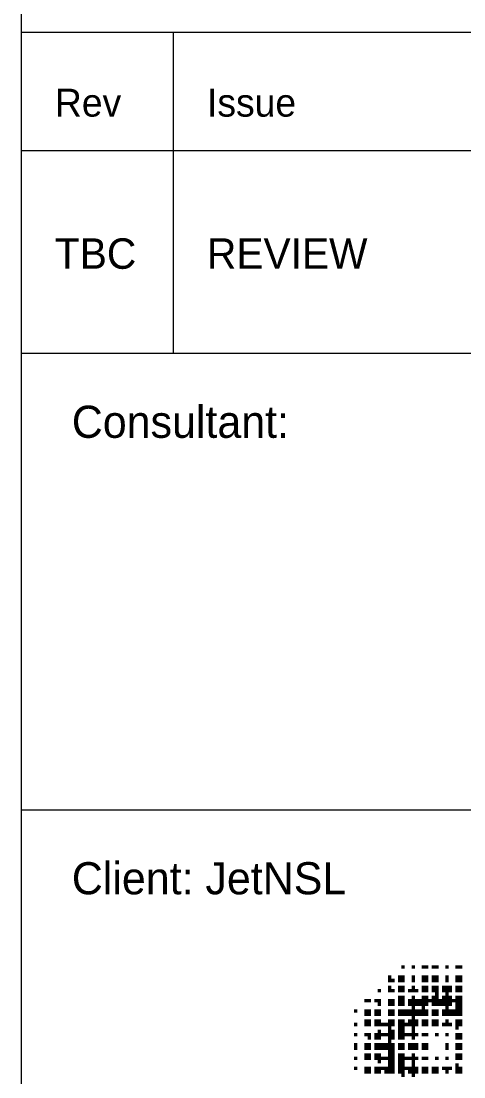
# Paper-space layout '03 Survey and Location' of a CAD drawing. Header units: millimetres. Extents: x 5 to 415, y 7 to 290.
# Drawn here: x 342 to 368.2, y 69.2 to 131.7 of the extents above; entities that cross this region are included whole.
import ezdxf

# ---------------------------------------------------------------- set-up
doc = ezdxf.new("R2010")
doc.units = ezdxf.units.MM
for name, color, linetype in [('BRANDING', 7, 'Continuous'), ('SHEET', 7, 'Continuous'), ('TEXT', 7, 'Continuous')]:
    doc.layers.add(name, color=color, linetype=linetype)

# ---------------------------------------------------------------- blocks, each defined once
blk = doc.blocks.new('SHEET_03')
at = {"layer": 'BRANDING'}
for points in [[(364.5, 75.8), (364.7, 75.8), (364.5, 75.6), (364.7, 75.6)], [(365.1, 75.8), (365.3, 75.8), (365.1, 75.6), (365.3, 75.6)], [(365.7, 75.8), (365.9, 75.8), (365.7, 75.6), (365.9, 75.6)], [(365.9, 75.8), (366.1, 75.8), (365.9, 75.6), (366.1, 75.6)], [(366.3, 75.8), (366.5, 75.8), (366.3, 75.6), (366.5, 75.6)], [(366.5, 75.8), (366.7, 75.8), (366.5, 75.6), (366.7, 75.6)], [(367.1, 75.8), (367.3, 75.8), (367.1, 75.6), (367.3, 75.6)], [(367.7, 75.8), (368.1, 75.8), (367.7, 75.6), (368.1, 75.6)], [(363.7, 75.2), (363.9, 75.2), (363.7, 75), (363.9, 75)], [(363.7, 75), (364.1, 75), (363.7, 74.8), (364.1, 74.8)], [(364.3, 75.2), (364.5, 75.2), (364.3, 75), (364.5, 75)], [(364.3, 75), (364.5, 75), (364.3, 74.8), (364.5, 74.8)], [(364.5, 75.2), (364.7, 75.2), (364.5, 75), (364.7, 75)], [(364.5, 75), (364.7, 75), (364.5, 74.8), (364.7, 74.8)], [(365.1, 75.2), (365.3, 75.2), (365.1, 75), (365.3, 75)], [(365.1, 75), (365.3, 75), (365.1, 74.8), (365.3, 74.8)], [(365.7, 75.2), (365.9, 75.2), (365.7, 75), (365.9, 75)], [(365.7, 75), (365.9, 75), (365.7, 74.8), (365.9, 74.8)], [(365.9, 75.2), (366.1, 75.2), (365.9, 75), (366.1, 75)], [(365.9, 75), (366.1, 75), (365.9, 74.8), (366.1, 74.8)], [(366.3, 75.2), (366.5, 75.2), (366.3, 75), (366.5, 75)], [(366.3, 75), (366.5, 75), (366.3, 74.8), (366.5, 74.8)], [(366.5, 75.2), (366.7, 75.2), (366.5, 75), (366.7, 75)], [(366.5, 75), (366.7, 75), (366.5, 74.8), (366.7, 74.8)], [(367.1, 75.2), (367.3, 75.2), (367.1, 75), (367.3, 75)], [(367.1, 75), (367.3, 75), (367.1, 74.8), (367.3, 74.8)], [(367.7, 75.2), (367.9, 75.2), (367.7, 75), (367.9, 75)], [(367.7, 75), (367.9, 75), (367.7, 74.8), (367.9, 74.8)], [(367.9, 75.2), (368.1, 75.2), (367.9, 75), (368.1, 75)], [(367.9, 75), (368.1, 75), (367.9, 74.8), (368.1, 74.8)], [(363.1, 74.4), (363.3, 74.4), (363.1, 74.2), (363.3, 74.2)], [(363.7, 74.6), (363.9, 74.6), (363.7, 74.4), (363.9, 74.4)], [(363.7, 74.4), (363.9, 74.4), (363.7, 74.2), (363.9, 74.2)], [(363.9, 74.4), (364.1, 74.4), (363.9, 74.2), (364.1, 74.2)], [(364.3, 74.6), (364.5, 74.6), (364.3, 74.4), (364.5, 74.4)], [(364.3, 74.4), (364.5, 74.4), (364.3, 74.2), (364.5, 74.2)], [(364.5, 74.6), (364.7, 74.6), (364.5, 74.4), (364.7, 74.4)], [(364.5, 74.4), (364.7, 74.4), (364.5, 74.2), (364.7, 74.2)], [(364.9, 74.4), (365.1, 74.4), (364.9, 74.2), (365.1, 74.2)], [(365.1, 74.6), (365.3, 74.6), (365.1, 74.4), (365.3, 74.4)], [(365.1, 74.4), (365.3, 74.4), (365.1, 74.2), (365.3, 74.2)], [(365.3, 74.4), (365.5, 74.4), (365.3, 74.2), (365.5, 74.2)], [(365.7, 74.6), (365.9, 74.6), (365.7, 74.4), (365.9, 74.4)], [(365.7, 74.4), (365.9, 74.4), (365.7, 74.2), (365.9, 74.2)], [(365.9, 74.6), (366.1, 74.6), (365.9, 74.4), (366.1, 74.4)], [(365.9, 74.4), (366.1, 74.4), (365.9, 74.2), (366.1, 74.2)], [(366.3, 74.6), (366.5, 74.6), (366.3, 74.4), (366.5, 74.4)], [(366.3, 74.4), (366.5, 74.4), (366.3, 74.2), (366.5, 74.2)], [(366.5, 74.6), (366.7, 74.6), (366.5, 74.4), (366.7, 74.4)], [(366.5, 74.4), (366.7, 74.4), (366.5, 74.2), (366.7, 74.2)], [(366.9, 74.6), (367.1, 74.6), (366.9, 74.4), (367.1, 74.4)], [(366.9, 74.4), (367.1, 74.4), (366.9, 74.2), (367.1, 74.2)], [(367.1, 74.6), (367.3, 74.6), (367.1, 74.4), (367.3, 74.4)], [(367.1, 74.4), (367.3, 74.4), (367.1, 74.2), (367.3, 74.2)], [(367.3, 74.6), (367.5, 74.6), (367.3, 74.4), (367.5, 74.4)], [(367.3, 74.4), (367.5, 74.4), (367.3, 74.2), (367.5, 74.2)], [(367.7, 74.6), (368.1, 74.6), (367.7, 74.4), (368.1, 74.4)], [(367.7, 74.4), (367.9, 74.4), (367.7, 74.2), (367.9, 74.2)], [(367.9, 74.4), (368.1, 74.4), (367.9, 74.2), (368.1, 74.2)], [(362.3, 73.8), (362.5, 73.8), (362.3, 73.6), (362.5, 73.6)], [(362.5, 73.8), (362.7, 73.8), (362.5, 73.6), (362.7, 73.6)], [(362.9, 73.8), (363.1, 73.8), (362.9, 73.6), (363.1, 73.6)], [(363.1, 73.8), (363.3, 73.8), (363.1, 73.6), (363.3, 73.6)], [(363.7, 73.8), (363.9, 73.8), (363.7, 73.6), (363.9, 73.6)], [(363.9, 73.8), (364.1, 73.8), (363.9, 73.6), (364.1, 73.6)], [(364.3, 74), (364.7, 74), (364.3, 73.8), (364.7, 73.8)], [(364.3, 73.8), (364.5, 73.8), (364.3, 73.6), (364.5, 73.6)], [(364.5, 73.8), (364.7, 73.8), (364.5, 73.6), (364.7, 73.6)], [(364.9, 73.8), (365.1, 73.8), (364.9, 73.6), (365.1, 73.6)], [(365.1, 74), (365.3, 74), (365.1, 73.8), (365.3, 73.8)], [(365.1, 73.8), (365.3, 73.8), (365.1, 73.6), (365.3, 73.6)], [(365.3, 73.8), (365.5, 73.8), (365.3, 73.6), (365.5, 73.6)], [(365.5, 73.8), (365.7, 73.8), (365.5, 73.6), (365.7, 73.6)], [(365.7, 74), (366.1, 74), (365.7, 73.8), (366.1, 73.8)], [(365.7, 73.8), (365.9, 73.8), (365.7, 73.6), (365.9, 73.6)], [(365.9, 73.8), (366.1, 73.8), (365.9, 73.6), (366.1, 73.6)], [(366.1, 73.8), (366.3, 73.8), (366.1, 73.6), (366.3, 73.6)], [(366.3, 74), (366.5, 74), (366.3, 73.8), (366.5, 73.8)], [(366.3, 73.8), (366.7, 73.8), (366.3, 73.6), (366.7, 73.6)], [(366.5, 74.2), (366.7, 74.2), (366.5, 74), (366.7, 74)], [(366.5, 74), (366.7, 74), (366.5, 73.8), (366.7, 73.8)], [(366.7, 73.8), (366.9, 73.8), (366.7, 73.6), (366.9, 73.6)], [(366.9, 74), (367.1, 74), (366.9, 73.8), (367.1, 73.8)], [(366.9, 73.8), (367.1, 73.8), (366.9, 73.6), (367.1, 73.6)], [(367.1, 74.2), (367.3, 74.2), (367.1, 74), (367.3, 74)], [(367.1, 74), (367.3, 74), (367.1, 73.8), (367.3, 73.8)], [(367.1, 73.8), (367.3, 73.8), (367.1, 73.6), (367.3, 73.6)], [(367.3, 74), (367.5, 74), (367.3, 73.8), (367.5, 73.8)], [(367.3, 73.8), (367.5, 73.8), (367.3, 73.6), (367.5, 73.6)], [(367.5, 73.8), (367.7, 73.8), (367.5, 73.6), (367.7, 73.6)], [(367.7, 74), (367.9, 74), (367.7, 73.8), (367.9, 73.8)], [(367.7, 73.8), (367.9, 73.8), (367.7, 73.6), (367.9, 73.6)], [(367.9, 74), (368.1, 74), (367.9, 73.8), (368.1, 73.8)], [(367.9, 73.8), (368.1, 73.8), (367.9, 73.6), (368.1, 73.6)], [(361.7, 73.2), (361.9, 73.2), (361.7, 73), (361.9, 73)], [(362.3, 73.2), (362.7, 73.2), (362.3, 73), (362.7, 73)], [(362.9, 73.2), (363.1, 73.2), (362.9, 73), (363.1, 73)], [(363.1, 73.6), (363.3, 73.6), (363.1, 73.4), (363.3, 73.4)], [(363.1, 73.2), (363.3, 73.2), (363.1, 73), (363.3, 73)], [(363.7, 73.6), (363.9, 73.6), (363.7, 73.4), (363.9, 73.4)], [(363.7, 73.2), (363.9, 73.2), (363.7, 73), (363.9, 73)], [(363.9, 73.6), (364.1, 73.6), (363.9, 73.4), (364.1, 73.4)], [(363.9, 73.2), (364.1, 73.2), (363.9, 73), (364.1, 73)], [(364.3, 73.6), (364.7, 73.6), (364.3, 73.4), (364.7, 73.4)], [(364.3, 73.2), (364.5, 73.2), (364.3, 73), (364.5, 73)], [(364.5, 73.2), (364.7, 73.2), (364.5, 73), (364.7, 73)], [(364.7, 73.2), (364.9, 73.2), (364.7, 73), (364.9, 73)], [(364.9, 73.6), (365.1, 73.6), (364.9, 73.4), (365.1, 73.4)], [(364.9, 73.2), (365.1, 73.2), (364.9, 73), (365.1, 73)], [(365.1, 73.6), (365.3, 73.6), (365.1, 73.4), (365.3, 73.4)], [(365.1, 73.4), (365.3, 73.4), (365.1, 73.2), (365.3, 73.2)], [(365.1, 73.2), (365.3, 73.2), (365.1, 73), (365.3, 73)], [(365.3, 73.6), (365.7, 73.6), (365.3, 73.4), (365.7, 73.4)], [(365.3, 73.2), (365.5, 73.2), (365.3, 73), (365.5, 73)], [(365.5, 73.2), (365.7, 73.2), (365.5, 73), (365.7, 73)], [(365.7, 73.6), (365.9, 73.6), (365.7, 73.4), (365.9, 73.4)], [(365.7, 73.4), (365.9, 73.4), (365.7, 73.2), (365.9, 73.2)], [(365.7, 73.2), (365.9, 73.2), (365.7, 73), (365.9, 73)], [(365.9, 73.6), (366.1, 73.6), (365.9, 73.4), (366.1, 73.4)], [(365.9, 73.2), (366.1, 73.2), (365.9, 73), (366.1, 73)], [(366.3, 73.6), (366.5, 73.6), (366.3, 73.4), (366.5, 73.4)], [(366.3, 73.2), (366.5, 73.2), (366.3, 73), (366.5, 73)], [(366.5, 73.6), (366.7, 73.6), (366.5, 73.4), (366.7, 73.4)], [(366.5, 73.2), (366.7, 73.2), (366.5, 73), (366.7, 73)], [(366.7, 73.6), (366.9, 73.6), (366.7, 73.4), (366.9, 73.4)], [(366.9, 73.6), (367.1, 73.6), (366.9, 73.4), (367.1, 73.4)], [(366.9, 73.2), (367.1, 73.2), (366.9, 73), (367.1, 73)], [(367.1, 73.6), (367.3, 73.6), (367.1, 73.4), (367.3, 73.4)], [(367.1, 73.4), (367.3, 73.4), (367.1, 73.2), (367.3, 73.2)], [(367.1, 73.2), (367.3, 73.2), (367.1, 73), (367.3, 73)], [(367.3, 73.6), (367.5, 73.6), (367.3, 73.4), (367.5, 73.4)], [(367.3, 73.2), (367.5, 73.2), (367.3, 73), (367.5, 73)], [(367.5, 73.2), (367.7, 73.2), (367.5, 73), (367.7, 73)], [(367.7, 73.6), (367.9, 73.6), (367.7, 73.4), (367.9, 73.4)], [(367.7, 73.4), (368.1, 73.4), (367.7, 73.2), (368.1, 73.2)], [(367.7, 73.2), (367.9, 73.2), (367.7, 73), (367.9, 73)], [(367.9, 73.6), (368.1, 73.6), (367.9, 73.4), (368.1, 73.4)], [(367.9, 73.2), (368.1, 73.2), (367.9, 73), (368.1, 73)], [(362.3, 73), (362.7, 73), (362.3, 72.8), (362.7, 72.8)], [(362.3, 72.6), (362.7, 72.6), (362.3, 72.4), (362.7, 72.4)], [(362.9, 73), (363.1, 73), (362.9, 72.8), (363.1, 72.8)], [(362.9, 72.6), (363.1, 72.6), (362.9, 72.4), (363.1, 72.4)], [(363.1, 73), (363.3, 73), (363.1, 72.8), (363.3, 72.8)], [(363.1, 72.6), (363.3, 72.6), (363.1, 72.4), (363.3, 72.4)], [(363.7, 73), (363.9, 73), (363.7, 72.8), (363.9, 72.8)], [(363.7, 72.6), (363.9, 72.6), (363.7, 72.4), (363.9, 72.4)], [(363.9, 73), (364.1, 73), (363.9, 72.8), (364.1, 72.8)], [(363.9, 72.6), (364.1, 72.6), (363.9, 72.4), (364.1, 72.4)], [(364.3, 73), (364.5, 73), (364.3, 72.8), (364.5, 72.8)], [(364.3, 72.6), (364.5, 72.6), (364.3, 72.4), (364.5, 72.4)], [(364.5, 73), (364.7, 73), (364.5, 72.8), (364.7, 72.8)], [(364.5, 72.6), (364.7, 72.6), (364.5, 72.4), (364.7, 72.4)], [(364.7, 73), (364.9, 73), (364.7, 72.8), (364.9, 72.8)], [(364.9, 73), (365.1, 73), (364.9, 72.8), (365.1, 72.8)], [(364.9, 72.6), (365.1, 72.6), (364.9, 72.4), (365.1, 72.4)], [(365.1, 73), (365.3, 73), (365.1, 72.8), (365.3, 72.8)], [(365.1, 72.8), (365.3, 72.8), (365.1, 72.6), (365.3, 72.6)], [(365.1, 72.6), (365.3, 72.6), (365.1, 72.4), (365.3, 72.4)], [(365.3, 73), (365.5, 73), (365.3, 72.8), (365.5, 72.8)], [(365.3, 72.6), (365.5, 72.6), (365.3, 72.4), (365.5, 72.4)], [(365.5, 73), (365.7, 73), (365.5, 72.8), (365.7, 72.8)], [(365.7, 73), (365.9, 73), (365.7, 72.8), (365.9, 72.8)], [(365.7, 72.6), (365.9, 72.6), (365.7, 72.4), (365.9, 72.4)], [(365.9, 73), (366.1, 73), (365.9, 72.8), (366.1, 72.8)], [(365.9, 72.6), (366.1, 72.6), (365.9, 72.4), (366.1, 72.4)], [(366.3, 73), (366.5, 73), (366.3, 72.8), (366.5, 72.8)], [(366.3, 72.6), (366.5, 72.6), (366.3, 72.4), (366.5, 72.4)], [(366.5, 73), (366.7, 73), (366.5, 72.8), (366.7, 72.8)], [(366.5, 72.6), (366.7, 72.6), (366.5, 72.4), (366.7, 72.4)], [(366.9, 73), (367.1, 73), (366.9, 72.8), (367.1, 72.8)], [(367.1, 73), (367.3, 73), (367.1, 72.8), (367.3, 72.8)], [(367.1, 72.6), (367.3, 72.6), (367.1, 72.4), (367.3, 72.4)], [(367.3, 73), (367.5, 73), (367.3, 72.8), (367.5, 72.8)], [(367.5, 73), (367.7, 73), (367.5, 72.8), (367.7, 72.8)], [(367.7, 73), (367.9, 73), (367.7, 72.8), (367.9, 72.8)], [(367.7, 72.6), (367.9, 72.6), (367.7, 72.4), (367.9, 72.4)], [(367.9, 73), (368.1, 73), (367.9, 72.8), (368.1, 72.8)], [(367.9, 72.6), (368.1, 72.6), (367.9, 72.4), (368.1, 72.4)], [(361.7, 72.4), (361.9, 72.4), (361.7, 72.2), (361.9, 72.2)], [(362.3, 72.4), (362.5, 72.4), (362.3, 72.2), (362.5, 72.2)], [(362.5, 72.4), (362.7, 72.4), (362.5, 72.2), (362.7, 72.2)], [(362.9, 72.4), (363.1, 72.4), (362.9, 72.2), (363.1, 72.2)], [(363.1, 72.4), (363.3, 72.4), (363.1, 72.2), (363.3, 72.2)], [(363.1, 72), (363.3, 72), (363.1, 71.8), (363.3, 71.8)], [(363.3, 72.4), (363.7, 72.4), (363.3, 72.2), (363.7, 72.2)], [(363.7, 72.4), (363.9, 72.4), (363.7, 72.2), (363.9, 72.2)], [(363.7, 72.2), (363.9, 72.2), (363.7, 72), (363.9, 72)], [(363.7, 72), (363.9, 72), (363.7, 71.8), (363.9, 71.8)], [(363.9, 72.4), (364.1, 72.4), (363.9, 72.2), (364.1, 72.2)], [(363.9, 72), (364.1, 72), (363.9, 71.8), (364.1, 71.8)], [(364.3, 72.4), (364.7, 72.4), (364.3, 72.2), (364.7, 72.2)], [(364.3, 72.2), (364.7, 72.2), (364.3, 72), (364.7, 72)], [(364.3, 72), (364.5, 72), (364.3, 71.8), (364.5, 71.8)], [(364.5, 72), (364.7, 72), (364.5, 71.8), (364.7, 71.8)], [(364.7, 72.4), (365.1, 72.4), (364.7, 72.2), (365.1, 72.2)], [(365.1, 72.4), (365.3, 72.4), (365.1, 72.2), (365.3, 72.2)], [(365.1, 72.2), (365.3, 72.2), (365.1, 72), (365.3, 72)], [(365.1, 72), (365.3, 72), (365.1, 71.8), (365.3, 71.8)], [(365.3, 72.4), (365.5, 72.4), (365.3, 72.2), (365.5, 72.2)], [(365.7, 72.4), (365.9, 72.4), (365.7, 72.2), (365.9, 72.2)], [(365.9, 72.4), (366.1, 72.4), (365.9, 72.2), (366.1, 72.2)], [(366.3, 72.4), (366.5, 72.4), (366.3, 72.2), (366.5, 72.2)], [(366.5, 72.4), (366.7, 72.4), (366.5, 72.2), (366.7, 72.2)], [(366.9, 72.4), (367.1, 72.4), (366.9, 72.2), (367.1, 72.2)], [(367.1, 72.4), (367.3, 72.4), (367.1, 72.2), (367.3, 72.2)], [(367.3, 72.4), (367.5, 72.4), (367.3, 72.2), (367.5, 72.2)], [(367.7, 72.4), (367.9, 72.4), (367.7, 72.2), (367.9, 72.2)], [(367.7, 72.2), (367.9, 72.2), (367.7, 72), (367.9, 72)], [(367.9, 72.4), (368.1, 72.4), (367.9, 72.2), (368.1, 72.2)], [(361.7, 71.8), (361.9, 71.8), (361.7, 71.6), (361.9, 71.6)], [(361.7, 71.2), (361.9, 71.2), (361.7, 71), (361.9, 71)], [(362.3, 71.8), (362.7, 71.8), (362.3, 71.6), (362.7, 71.6)], [(362.3, 71.2), (362.5, 71.2), (362.3, 71), (362.5, 71)], [(362.5, 71.6), (362.7, 71.6), (362.5, 71.4), (362.7, 71.4)], [(362.5, 71.2), (362.7, 71.2), (362.5, 71), (362.7, 71)], [(362.9, 71.8), (363.1, 71.8), (362.9, 71.6), (363.1, 71.6)], [(362.9, 71.6), (363.1, 71.6), (362.9, 71.4), (363.1, 71.4)], [(362.9, 71.2), (363.1, 71.2), (362.9, 71), (363.1, 71)], [(363.1, 71.8), (363.3, 71.8), (363.1, 71.6), (363.3, 71.6)], [(363.1, 71.6), (363.3, 71.6), (363.1, 71.4), (363.3, 71.4)], [(363.1, 71.2), (363.3, 71.2), (363.1, 71), (363.3, 71)], [(363.3, 71.8), (363.5, 71.8), (363.3, 71.6), (363.5, 71.6)], [(363.3, 71.2), (363.5, 71.2), (363.3, 71), (363.5, 71)], [(363.5, 71.8), (363.7, 71.8), (363.5, 71.6), (363.7, 71.6)], [(363.5, 71.2), (363.7, 71.2), (363.5, 71), (363.7, 71)], [(363.7, 71.8), (363.9, 71.8), (363.7, 71.6), (363.9, 71.6)], [(363.7, 71.6), (363.9, 71.6), (363.7, 71.4), (363.9, 71.4)], [(363.7, 71.4), (363.9, 71.4), (363.7, 71.2), (363.9, 71.2)], [(363.7, 71.2), (363.9, 71.2), (363.7, 71), (363.9, 71)], [(363.9, 71.8), (364.1, 71.8), (363.9, 71.6), (364.1, 71.6)], [(363.9, 71.6), (364.1, 71.6), (363.9, 71.4), (364.1, 71.4)], [(363.9, 71.2), (364.1, 71.2), (363.9, 71), (364.1, 71)], [(364.3, 71.8), (364.7, 71.8), (364.3, 71.6), (364.7, 71.6)], [(364.3, 71.6), (364.5, 71.6), (364.3, 71.4), (364.5, 71.4)], [(364.3, 71.2), (364.5, 71.2), (364.3, 71), (364.5, 71)], [(364.5, 71.6), (364.7, 71.6), (364.5, 71.4), (364.7, 71.4)], [(364.5, 71.2), (364.7, 71.2), (364.5, 71), (364.7, 71)], [(364.7, 71.8), (365.1, 71.8), (364.7, 71.6), (365.1, 71.6)], [(364.9, 71.2), (365.1, 71.2), (364.9, 71), (365.1, 71)], [(365.1, 71.8), (365.3, 71.8), (365.1, 71.6), (365.3, 71.6)], [(365.1, 71.6), (365.3, 71.6), (365.1, 71.4), (365.3, 71.4)], [(365.1, 71.2), (365.3, 71.2), (365.1, 71), (365.3, 71)], [(365.3, 71.8), (365.5, 71.8), (365.3, 71.6), (365.5, 71.6)], [(365.3, 71.2), (365.5, 71.2), (365.3, 71), (365.5, 71)], [(365.7, 71.8), (365.9, 71.8), (365.7, 71.6), (365.9, 71.6)], [(365.7, 71.2), (366.1, 71.2), (365.7, 71), (366.1, 71)], [(365.9, 71.8), (366.1, 71.8), (365.9, 71.6), (366.1, 71.6)], [(366.5, 71.8), (366.7, 71.8), (366.5, 71.6), (366.7, 71.6)], [(367.1, 71.8), (367.3, 71.8), (367.1, 71.6), (367.3, 71.6)], [(367.1, 71.2), (367.3, 71.2), (367.1, 71), (367.3, 71)], [(367.7, 71.8), (367.9, 71.8), (367.7, 71.6), (367.9, 71.6)], [(367.7, 71.6), (368.1, 71.6), (367.7, 71.4), (368.1, 71.4)], [(367.7, 71.2), (367.9, 71.2), (367.7, 71), (367.9, 71)], [(367.9, 71.8), (368.1, 71.8), (367.9, 71.6), (368.1, 71.6)], [(367.9, 71.2), (368.1, 71.2), (367.9, 71), (368.1, 71)], [(361.7, 71), (361.9, 71), (361.7, 70.8), (361.9, 70.8)], [(362.3, 71), (362.5, 71), (362.3, 70.8), (362.5, 70.8)], [(362.3, 70.6), (362.7, 70.6), (362.3, 70.4), (362.7, 70.4)], [(362.5, 71), (362.7, 71), (362.5, 70.8), (362.7, 70.8)], [(362.9, 71), (363.1, 71), (362.9, 70.8), (363.1, 70.8)], [(362.9, 70.6), (363.1, 70.6), (362.9, 70.4), (363.1, 70.4)], [(363.1, 71), (363.3, 71), (363.1, 70.8), (363.3, 70.8)], [(363.1, 70.6), (363.3, 70.6), (363.1, 70.4), (363.3, 70.4)], [(363.3, 71), (363.5, 71), (363.3, 70.8), (363.5, 70.8)], [(363.5, 71), (363.7, 71), (363.5, 70.8), (363.7, 70.8)], [(363.7, 71), (363.9, 71), (363.7, 70.8), (363.9, 70.8)], [(363.7, 70.8), (363.9, 70.8), (363.7, 70.6), (363.9, 70.6)], [(363.7, 70.6), (363.9, 70.6), (363.7, 70.4), (363.9, 70.4)], [(363.9, 71), (364.1, 71), (363.9, 70.8), (364.1, 70.8)], [(363.9, 70.8), (364.1, 70.8), (363.9, 70.6), (364.1, 70.6)], [(363.9, 70.6), (364.1, 70.6), (363.9, 70.4), (364.1, 70.4)], [(364.3, 71), (364.5, 71), (364.3, 70.8), (364.5, 70.8)], [(364.3, 70.6), (364.5, 70.6), (364.3, 70.4), (364.5, 70.4)], [(364.5, 71), (364.7, 71), (364.5, 70.8), (364.7, 70.8)], [(364.5, 70.6), (364.7, 70.6), (364.5, 70.4), (364.7, 70.4)], [(364.9, 71), (365.1, 71), (364.9, 70.8), (365.1, 70.8)], [(365.1, 71), (365.3, 71), (365.1, 70.8), (365.3, 70.8)], [(365.1, 70.6), (365.3, 70.6), (365.1, 70.4), (365.3, 70.4)], [(365.3, 71), (365.5, 71), (365.3, 70.8), (365.5, 70.8)], [(365.7, 71), (366.1, 71), (365.7, 70.8), (366.1, 70.8)], [(367.1, 71), (367.3, 71), (367.1, 70.8), (367.3, 70.8)], [(367.7, 71), (367.9, 71), (367.7, 70.8), (367.9, 70.8)], [(367.7, 70.6), (368.1, 70.6), (367.7, 70.4), (368.1, 70.4)], [(367.9, 71), (368.1, 71), (367.9, 70.8), (368.1, 70.8)], [(361.7, 70.4), (361.9, 70.4), (361.7, 70.2), (361.9, 70.2)], [(362.3, 70.4), (362.7, 70.4), (362.3, 70.2), (362.7, 70.2)], [(362.9, 70.4), (363.1, 70.4), (362.9, 70.2), (363.1, 70.2)], [(363.1, 70.4), (363.3, 70.4), (363.1, 70.2), (363.3, 70.2)], [(363.1, 70.2), (363.3, 70.2), (363.1, 70), (363.3, 70)], [(363.3, 70.4), (363.5, 70.4), (363.3, 70.2), (363.5, 70.2)], [(363.5, 70.4), (363.7, 70.4), (363.5, 70.2), (363.7, 70.2)], [(363.7, 70.4), (363.9, 70.4), (363.7, 70.2), (363.9, 70.2)], [(363.7, 70.2), (363.9, 70.2), (363.7, 70), (363.9, 70)], [(363.7, 70), (363.9, 70), (363.7, 69.8), (363.9, 69.8)], [(363.9, 70.4), (364.1, 70.4), (363.9, 70.2), (364.1, 70.2)], [(363.9, 70.2), (364.1, 70.2), (363.9, 70), (364.1, 70)], [(363.9, 70), (364.1, 70), (363.9, 69.8), (364.1, 69.8)], [(364.3, 70.4), (364.5, 70.4), (364.3, 70.2), (364.5, 70.2)], [(364.3, 70.2), (364.7, 70.2), (364.3, 70), (364.7, 70)], [(364.3, 70), (364.7, 70), (364.3, 69.8), (364.7, 69.8)], [(364.5, 70.4), (364.7, 70.4), (364.5, 70.2), (364.7, 70.2)], [(364.7, 70.4), (365.1, 70.4), (364.7, 70.2), (365.1, 70.2)], [(365.1, 70.4), (365.3, 70.4), (365.1, 70.2), (365.3, 70.2)], [(365.1, 70.2), (365.3, 70.2), (365.1, 70), (365.3, 70)], [(365.1, 70), (365.3, 70), (365.1, 69.8), (365.3, 69.8)], [(365.3, 70.4), (365.5, 70.4), (365.3, 70.2), (365.5, 70.2)], [(365.7, 70.4), (365.9, 70.4), (365.7, 70.2), (365.9, 70.2)], [(365.9, 70.4), (366.1, 70.4), (365.9, 70.2), (366.1, 70.2)], [(366.5, 70.4), (366.7, 70.4), (366.5, 70.2), (366.7, 70.2)], [(367.1, 70.4), (367.3, 70.4), (367.1, 70.2), (367.3, 70.2)], [(367.7, 70.4), (367.9, 70.4), (367.7, 70.2), (367.9, 70.2)], [(367.7, 70), (367.9, 70), (367.7, 69.8), (367.9, 69.8)], [(367.9, 70.4), (368.1, 70.4), (367.9, 70.2), (368.1, 70.2)], [(361.7, 69.8), (361.9, 69.8), (361.7, 69.6), (361.9, 69.6)], [(362.3, 69.8), (362.5, 69.8), (362.3, 69.6), (362.5, 69.6)], [(362.3, 69.6), (362.7, 69.6), (362.3, 69.4), (362.7, 69.4)], [(362.5, 69.8), (362.7, 69.8), (362.5, 69.6), (362.7, 69.6)], [(362.9, 69.8), (363.1, 69.8), (362.9, 69.6), (363.1, 69.6)], [(362.9, 69.6), (363.1, 69.6), (362.9, 69.4), (363.1, 69.4)], [(363.1, 69.8), (363.3, 69.8), (363.1, 69.6), (363.3, 69.6)], [(363.1, 69.6), (363.3, 69.6), (363.1, 69.4), (363.3, 69.4)], [(363.3, 69.8), (363.7, 69.8), (363.3, 69.6), (363.7, 69.6)], [(363.5, 69.6), (363.7, 69.6), (363.5, 69.4), (363.7, 69.4)], [(363.7, 69.8), (363.9, 69.8), (363.7, 69.6), (363.9, 69.6)], [(363.7, 69.6), (363.9, 69.6), (363.7, 69.4), (363.9, 69.4)], [(363.9, 69.8), (364.1, 69.8), (363.9, 69.6), (364.1, 69.6)], [(363.9, 69.6), (364.1, 69.6), (363.9, 69.4), (364.1, 69.4)], [(364.3, 69.8), (364.7, 69.8), (364.3, 69.6), (364.7, 69.6)], [(364.3, 69.6), (364.5, 69.6), (364.3, 69.4), (364.5, 69.4)], [(364.5, 69.6), (364.7, 69.6), (364.5, 69.4), (364.7, 69.4)], [(364.5, 69.4), (364.7, 69.4), (364.5, 69.2), (364.7, 69.2)], [(364.7, 69.8), (364.9, 69.8), (364.7, 69.6), (364.9, 69.6)], [(364.9, 69.8), (365.1, 69.8), (364.9, 69.6), (365.1, 69.6)], [(364.9, 69.6), (365.1, 69.6), (364.9, 69.4), (365.1, 69.4)], [(365.1, 69.8), (365.3, 69.8), (365.1, 69.6), (365.3, 69.6)], [(365.1, 69.6), (365.3, 69.6), (365.1, 69.4), (365.3, 69.4)], [(365.1, 69.4), (365.3, 69.4), (365.1, 69.2), (365.3, 69.2)], [(365.3, 69.8), (365.5, 69.8), (365.3, 69.6), (365.5, 69.6)], [(365.3, 69.6), (365.5, 69.6), (365.3, 69.4), (365.5, 69.4)], [(365.7, 69.8), (365.9, 69.8), (365.7, 69.6), (365.9, 69.6)], [(365.7, 69.6), (365.9, 69.6), (365.7, 69.4), (365.9, 69.4)], [(365.9, 69.8), (366.1, 69.8), (365.9, 69.6), (366.1, 69.6)], [(365.9, 69.6), (366.1, 69.6), (365.9, 69.4), (366.1, 69.4)], [(366.3, 69.8), (366.5, 69.8), (366.3, 69.6), (366.5, 69.6)], [(366.3, 69.6), (366.5, 69.6), (366.3, 69.4), (366.5, 69.4)], [(366.5, 69.8), (366.7, 69.8), (366.5, 69.6), (366.7, 69.6)], [(366.5, 69.6), (366.7, 69.6), (366.5, 69.4), (366.7, 69.4)], [(366.9, 69.8), (367.1, 69.8), (366.9, 69.6), (367.1, 69.6)], [(367.1, 69.8), (367.3, 69.8), (367.1, 69.6), (367.3, 69.6)], [(367.1, 69.6), (367.3, 69.6), (367.1, 69.4), (367.3, 69.4)], [(367.3, 69.8), (367.5, 69.8), (367.3, 69.6), (367.5, 69.6)], [(367.7, 69.8), (367.9, 69.8), (367.7, 69.6), (367.9, 69.6)], [(367.7, 69.6), (367.9, 69.6), (367.7, 69.4), (367.9, 69.4)], [(367.9, 69.8), (368.1, 69.8), (367.9, 69.6), (368.1, 69.6)], [(367.9, 69.6), (368.1, 69.6), (367.9, 69.4), (368.1, 69.4)]]:
    blk.add_solid(points, dxfattribs=at)
at = {"layer": 'SHEET', "lineweight": 18}
for p, q in [((342, 290), (342, 7)), ((342, 131), (415, 131)), ((351, 131), (351, 112)), ((342, 124), (415, 124)), ((342, 112), (415, 112)), ((342, 85), (415, 85))]:
    blk.add_line(p, q, dxfattribs=at)
at = {"layer": 'TEXT'}
for s, height, p in [('Rev', 1.65, (344, 126)), ('Issue', 1.65, (353, 126)), ('TBC', 1.8, (344, 117)), ('REVIEW', 1.8, (353, 117)), ('Consultant:', 1.9, (345, 107)), ('Client: JetNSL', 1.9, (345, 80))]:
    blk.add_text(s, height=height, dxfattribs=at).set_placement(p)

psp = doc.layouts.new('03 Survey and Location')

# ---------------------------------------------------------------- block references
psp.add_blockref('SHEET_03', (0, 0))

doc.saveas('drawing.dxf')
